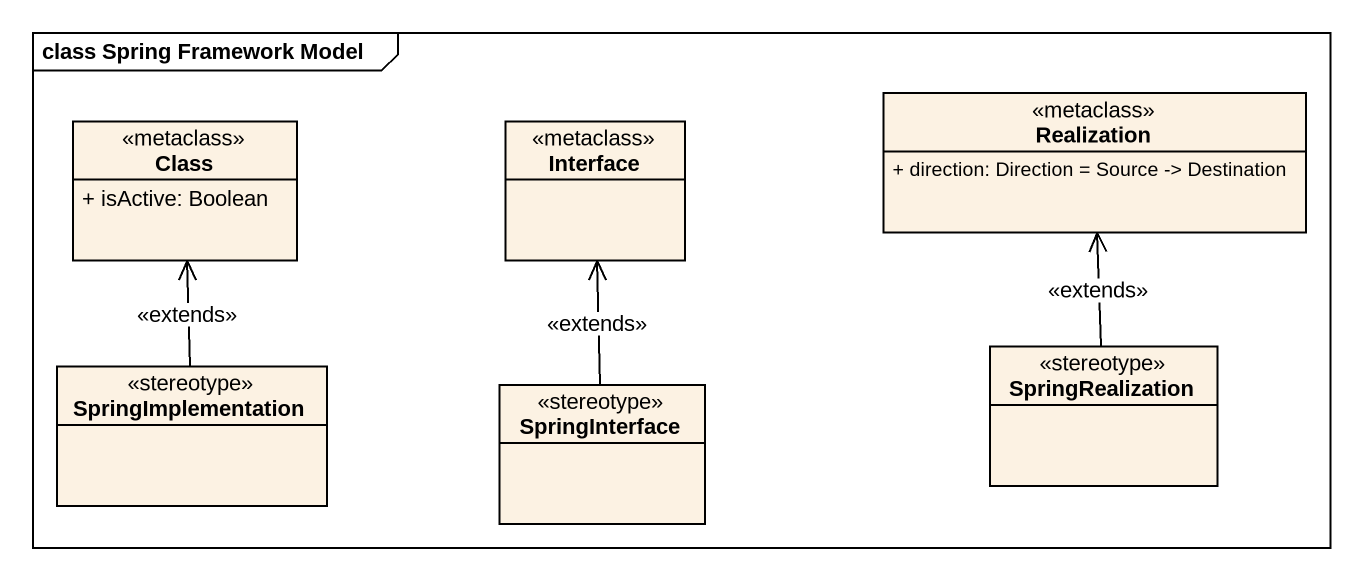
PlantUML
@startuml
mainframe class Spring Framework Model
hide circle
hide empty members
skinparam classAttributeIconSize 0
class Realization <<metaclass>> {
  + direction: Direction = Source -> Destination
}
class "Class" as Class_ <<metaclass>> {
  + isActive: Boolean
}
class "Interface" as Interface_ <<metaclass>>
class SpringImplementation <<stereotype>>
class SpringRealization <<stereotype>>
class SpringInterface <<stereotype>>
SpringImplementation -up-> Class_ : <<extends>>
SpringRealization -up-> Realization : <<extends>>
SpringInterface -up-> Interface_ : <<extends>>
@enduml
